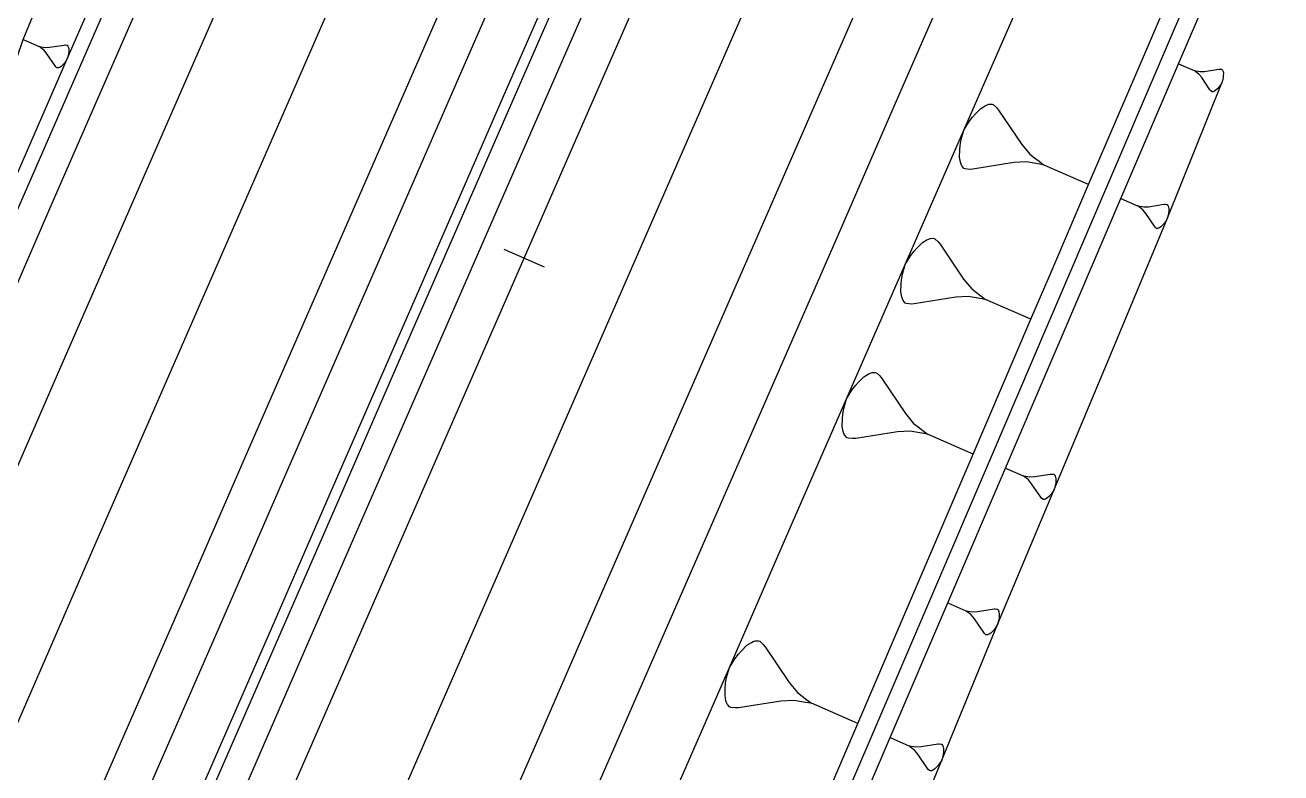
# Model space of a CAD drawing. Extents: x 386614 to 387594, y 803230 to 804419.
# Drawn here: x 387165.04 to 387207.87, y 803827.11 to 803852.62 of the extents above; entities that cross this region are included whole.
import ezdxf

# ---------------------------------------------------------------- set-up
doc = ezdxf.new("R2010")
doc.units = 0
doc.layers.get('0').update_dxf_attribs({"linetype": 'CONTINUOUS'})

msp = doc.modelspace()

# ---------------------------------------------------------------- linework, layer by layer
at = {"color": 7}
for p, q in [((387164.976, 803852.1227), (387165.5178, 803851.8863)), ((387165.5178, 803851.8863), (387165.5864, 803851.8748)), ((387165.5729, 803851.8438), (387165.5178, 803851.8863)), ((387165.6281, 803851.8013), (387165.5729, 803851.8438)), ((387165.5864, 803851.8748), (387165.6551, 803851.8632)), ((387165.6833, 803851.7588), (387165.6281, 803851.8013)), ((387165.6551, 803851.8632), (387165.7238, 803851.8517)), ((387165.7238, 803851.8517), (387165.8746, 803851.8596)), ((387165.8746, 803851.8596), (387166.3697, 803851.9384)), ((387166.3697, 803851.9384), (387166.4074, 803851.9404)), ((387166.4074, 803851.9404), (387166.4606, 803851.9356)), ((387166.4606, 803851.9356), (387166.4761, 803851.9289)), ((387166.4761, 803851.9289), (387166.5003, 803851.8999)), ((387166.5003, 803851.8999), (387166.509, 803851.8777)), ((387166.509, 803851.8777), (387166.5177, 803851.8554)), ((387166.5177, 803851.8554), (387166.5284, 803851.7955)), ((387166.5284, 803851.7955), (387166.5256, 803851.7046)), ((387165.7801, 803851.6429), (387165.6833, 803851.7588)), ((387166.059, 803851.2264), (387165.7801, 803851.6429)), ((387166.4148, 803851.366), (387166.3723, 803851.3108)), ((387166.4775, 803851.4676), (387166.4148, 803851.366)), ((387166.5093, 803851.5827), (387166.4775, 803851.4676)), ((387166.5209, 803851.6514), (387166.5093, 803851.5827)), ((387166.5256, 803851.7046), (387166.5209, 803851.6514)), ((387166.0833, 803851.1974), (387166.059, 803851.2264)), ((387166.1229, 803851.1616), (387166.0833, 803851.1974)), ((387166.1384, 803851.1549), (387166.1229, 803851.1616)), ((387166.1761, 803851.1569), (387166.1384, 803851.1549)), ((387166.1984, 803851.1656), (387166.1761, 803851.1569)), ((387166.2206, 803851.1743), (387166.1984, 803851.1656)), ((387166.2718, 803851.2072), (387166.2206, 803851.1743)), ((387166.3365, 803851.2711), (387166.2718, 803851.2072)), ((387166.3723, 803851.3108), (387166.3365, 803851.2711)), ((387204.3822, 803851.2968), (387204.9152, 803851.0643)), ((387204.9152, 803851.0643), (387204.9828, 803851.053)), ((387204.9695, 803851.0225), (387204.9152, 803851.0643)), ((387205.0237, 803850.9807), (387204.9695, 803851.0225)), ((387204.9828, 803851.053), (387205.0503, 803851.0416)), ((387205.078, 803850.9389), (387205.0237, 803850.9807)), ((387205.0503, 803851.0416), (387205.1179, 803851.0303)), ((387205.1733, 803850.8249), (387205.078, 803850.9389)), ((387205.1179, 803851.0303), (387205.2663, 803851.038)), ((387205.2663, 803851.038), (387205.7532, 803851.1156)), ((387205.7532, 803851.1156), (387205.7903, 803851.1175)), ((387205.7903, 803851.1175), (387205.8427, 803851.1128)), ((387205.8427, 803851.1128), (387205.8579, 803851.1062)), ((387205.8579, 803851.1062), (387205.8817, 803851.0777)), ((387205.8817, 803851.0777), (387205.8903, 803851.0558)), ((387205.8903, 803851.0558), (387205.8989, 803851.0339)), ((387205.8989, 803851.0339), (387205.9094, 803850.975)), ((387205.9094, 803850.975), (387205.9066, 803850.8856)), ((387205.4477, 803850.4151), (387205.1733, 803850.8249)), ((387205.7558, 803850.4982), (387205.7206, 803850.4592)), ((387205.7976, 803850.5525), (387205.7558, 803850.4982)), ((387205.8593, 803850.6524), (387205.7976, 803850.5525)), ((387205.8906, 803850.7657), (387205.8593, 803850.6524)), ((387205.9019, 803850.8332), (387205.8906, 803850.7657)), ((387205.9066, 803850.8856), (387205.9019, 803850.8332)), ((387205.4715, 803850.3866), (387205.4477, 803850.4151)), ((387205.5105, 803850.3515), (387205.4715, 803850.3866)), ((387205.5257, 803850.3448), (387205.5105, 803850.3515)), ((387205.5628, 803850.3468), (387205.5257, 803850.3448)), ((387205.5847, 803850.3554), (387205.5628, 803850.3468)), ((387205.6066, 803850.3639), (387205.5847, 803850.3554)), ((387205.657, 803850.3963), (387205.6066, 803850.3639)), ((387205.7206, 803850.4592), (387205.657, 803850.3963)), ((387197.4566, 803849.5945), (387197.6401, 803849.7757)), ((387197.6401, 803849.7757), (387197.7854, 803849.8691)), ((387197.7854, 803849.8691), (387197.8484, 803849.8938)), ((387197.8484, 803849.8938), (387197.9115, 803849.9186)), ((387197.9115, 803849.9186), (387198.0184, 803849.9242)), ((387198.0184, 803849.9242), (387198.0623, 803849.905)), ((387198.0623, 803849.905), (387198.1748, 803849.8037)), ((387198.1748, 803849.8037), (387198.2435, 803849.7215)), ((387198.2435, 803849.7215), (387199.0344, 803848.5405)), ((387197.0568, 803849.0375), (387197.2348, 803849.3256)), ((387197.2348, 803849.3256), (387197.3553, 803849.482)), ((387197.3553, 803849.482), (387197.4566, 803849.5945)), ((387196.9667, 803848.711), (387197.0568, 803849.0375)), ((387196.9125, 803848.1077), (387196.9204, 803848.3655)), ((387196.9204, 803848.3655), (387196.934, 803848.5163)), ((387196.934, 803848.5163), (387196.9667, 803848.711)), ((387199.0344, 803848.5405), (387199.309, 803848.2117)), ((387196.9428, 803847.9377), (387196.9125, 803848.1077)), ((387196.9676, 803847.8747), (387196.9428, 803847.9377)), ((387198.7664, 803847.9259), (387197.3626, 803847.7024)), ((387199.1941, 803847.9483), (387198.7664, 803847.9259)), ((387199.3888, 803847.9156), (387199.1941, 803847.9483)), ((387199.309, 803848.2117), (387199.4654, 803848.0912)), ((387199.5835, 803847.8829), (387199.3888, 803847.9156)), ((387199.4654, 803848.0912), (387199.6218, 803847.9707)), ((387199.6218, 803847.9707), (387199.7783, 803847.8502)), ((387196.9923, 803847.8117), (387196.9676, 803847.8747)), ((387197.061, 803847.7295), (387196.9923, 803847.8117)), ((387197.1049, 803847.7103), (387197.061, 803847.7295)), ((387197.2557, 803847.6968), (387197.1049, 803847.7103)), ((387197.3626, 803847.7024), (387197.2557, 803847.6968)), ((387199.7783, 803847.8502), (387199.5835, 803847.8829)), ((387200, 803847.7535), (387199.7783, 803847.8502)), ((387201.3146, 803847.18), (387200, 803847.7535)), ((387202.4145, 803846.7002), (387202.9852, 803846.4512)), ((387202.9852, 803846.4512), (387203.0576, 803846.439)), ((387203.0434, 803846.4064), (387202.9852, 803846.4512)), ((387203.1015, 803846.3616), (387203.0434, 803846.4064)), ((387203.0576, 803846.439), (387203.1299, 803846.4269)), ((387203.1596, 803846.3169), (387203.1015, 803846.3616)), ((387203.1299, 803846.4269), (387203.2023, 803846.4147)), ((387203.2616, 803846.1947), (387203.1596, 803846.3169)), ((387203.2023, 803846.4147), (387203.3612, 803846.423)), ((387203.3612, 803846.423), (387203.8828, 803846.5061)), ((387203.8828, 803846.5061), (387203.9225, 803846.5082)), ((387203.9225, 803846.5082), (387203.9785, 803846.5032)), ((387203.9785, 803846.5032), (387203.9948, 803846.496)), ((387203.9948, 803846.496), (387204.0203, 803846.4655)), ((387204.0203, 803846.4655), (387204.0295, 803846.4421)), ((387204.0295, 803846.4421), (387204.0387, 803846.4187)), ((387204.042, 803846.2037), (387204.0299, 803846.1313)), ((387204.0387, 803846.4187), (387204.05, 803846.3555)), ((387204.047, 803846.2597), (387204.042, 803846.2037)), ((387204.05, 803846.3555), (387204.047, 803846.2597)), ((387203.5555, 803845.7559), (387203.2616, 803846.1947)), ((387203.8478, 803845.8031), (387203.7796, 803845.7358)), ((387203.8855, 803845.8449), (387203.8478, 803845.8031)), ((387203.9302, 803845.903), (387203.8855, 803845.8449)), ((387203.9964, 803846.0101), (387203.9302, 803845.903)), ((387204.0299, 803846.1313), (387203.9964, 803846.0101)), ((387195.855, 803845.3173), (387195.9185, 803845.3422)), ((387195.9185, 803845.3422), (387196.0262, 803845.3478)), ((387196.0262, 803845.3478), (387196.0704, 803845.3286)), ((387203.581, 803845.7254), (387203.5555, 803845.7559)), ((387203.6228, 803845.6877), (387203.581, 803845.7254)), ((387203.6391, 803845.6806), (387203.6228, 803845.6877)), ((387203.6788, 803845.6827), (387203.6391, 803845.6806)), ((387203.7023, 803845.6919), (387203.6788, 803845.6827)), ((387203.7257, 803845.7011), (387203.7023, 803845.6919)), ((387203.7796, 803845.7358), (387203.7257, 803845.7011)), ((387195.3582, 803844.9024), (387195.4603, 803845.0158)), ((387195.4603, 803845.0158), (387195.6452, 803845.1983)), ((387195.6452, 803845.1983), (387195.7915, 803845.2924)), ((387195.7915, 803845.2924), (387195.855, 803845.3173)), ((387196.0704, 803845.3286), (387196.1838, 803845.2265)), ((387196.1838, 803845.2265), (387196.253, 803845.1437)), ((387196.253, 803845.1437), (387197.0498, 803843.9539)), ((387195.0576, 803844.4546), (387195.2368, 803844.7448)), ((387195.2368, 803844.7448), (387195.3582, 803844.9024)), ((387194.9338, 803843.9296), (387194.9667, 803844.1257)), ((387194.9667, 803844.1257), (387195.0576, 803844.4546)), ((387194.9121, 803843.518), (387194.9201, 803843.7776)), ((387194.9201, 803843.7776), (387194.9338, 803843.9296)), ((387197.0498, 803843.9539), (387197.3264, 803843.6227)), ((387194.9427, 803843.3467), (387194.9121, 803843.518)), ((387194.9676, 803843.2832), (387194.9427, 803843.3467)), ((387194.9925, 803843.2197), (387194.9676, 803843.2832)), ((387195.0617, 803843.1369), (387194.9925, 803843.2197)), ((387196.7797, 803843.3348), (387195.3656, 803843.1096)), ((387197.2106, 803843.3574), (387196.7797, 803843.3348)), ((387197.4068, 803843.3244), (387197.2106, 803843.3574)), ((387197.3264, 803843.6227), (387197.484, 803843.5013)), ((387197.603, 803843.2915), (387197.4068, 803843.3244)), ((387197.484, 803843.5013), (387197.6415, 803843.3799)), ((387197.7991, 803843.2586), (387197.603, 803843.2915)), ((387197.6415, 803843.3799), (387197.7991, 803843.2586)), ((387199.3468, 803842.5834), (387197.7991, 803843.2586)), ((387195.1059, 803843.1176), (387195.0617, 803843.1369)), ((387195.2579, 803843.104), (387195.1059, 803843.1176)), ((387195.3656, 803843.1096), (387195.2579, 803843.104)), ((387193.6502, 803840.6209), (387193.7976, 803840.7156)), ((387193.7976, 803840.7156), (387193.8616, 803840.7407)), ((387193.8616, 803840.7407), (387193.9255, 803840.7658)), ((387193.9255, 803840.7658), (387194.034, 803840.7715)), ((387194.034, 803840.7715), (387194.0786, 803840.7521)), ((387194.0786, 803840.7521), (387194.1928, 803840.6493)), ((387194.1928, 803840.6493), (387194.2624, 803840.5658)), ((387193.2388, 803840.1641), (387193.3611, 803840.3228)), ((387193.3611, 803840.3228), (387193.4639, 803840.437)), ((387193.4639, 803840.437), (387193.6502, 803840.6209)), ((387194.2624, 803840.5658), (387195.0651, 803839.3673)), ((387192.9668, 803839.5405), (387193.0583, 803839.8717)), ((387193.0583, 803839.8717), (387193.2388, 803840.1641)), ((387192.9198, 803839.1898), (387192.9336, 803839.3428)), ((387192.9336, 803839.3428), (387192.9668, 803839.5405)), ((387195.0651, 803839.3673), (387195.3437, 803839.0337)), ((387192.9118, 803838.9282), (387192.9198, 803839.1898)), ((387192.9426, 803838.7557), (387192.9118, 803838.9282)), ((387195.3437, 803839.0337), (387195.5025, 803838.9114)), ((387192.9677, 803838.6917), (387192.9426, 803838.7557)), ((387192.9928, 803838.6277), (387192.9677, 803838.6917)), ((387193.0624, 803838.5443), (387192.9928, 803838.6277)), ((387193.107, 803838.5249), (387193.0624, 803838.5443)), ((387193.26, 803838.5112), (387193.107, 803838.5249)), ((387193.3686, 803838.5168), (387193.26, 803838.5112)), ((387194.7931, 803838.7437), (387193.3686, 803838.5168)), ((387195.2272, 803838.7664), (387194.7931, 803838.7437)), ((387195.4248, 803838.7333), (387195.2272, 803838.7664)), ((387195.6224, 803838.7001), (387195.4248, 803838.7333)), ((387195.5025, 803838.9114), (387195.6612, 803838.7892)), ((387195.82, 803838.6669), (387195.6224, 803838.7001)), ((387195.6612, 803838.7892), (387195.82, 803838.6669)), ((387197.379, 803837.9868), (387195.82, 803838.6669)), ((387198.4789, 803837.5069), (387199.0789, 803837.2452)), ((387199.0789, 803837.2452), (387199.1549, 803837.2324)), ((387199.1399, 803837.1981), (387199.0789, 803837.2452)), ((387199.1549, 803837.2324), (387199.231, 803837.2196)), ((387199.231, 803837.2196), (387199.307, 803837.2069)), ((387199.307, 803837.2069), (387199.474, 803837.2156)), ((387199.474, 803837.2156), (387200, 803837.2994)), ((387200, 803837.2994), (387200.0222, 803837.3029)), ((387200.0222, 803837.3029), (387200.064, 803837.3051)), ((387200.064, 803837.3051), (387200.1229, 803837.2998)), ((387200.1229, 803837.2998), (387200.14, 803837.2923)), ((387200.14, 803837.2923), (387200.1668, 803837.2602)), ((387200.1668, 803837.2602), (387200.1765, 803837.2356)), ((387200.1765, 803837.2356), (387200.1862, 803837.211)), ((387200.1862, 803837.211), (387200.198, 803837.1446)), ((387199.201, 803837.1511), (387199.1399, 803837.1981)), ((387199.2621, 803837.104), (387199.201, 803837.1511)), ((387199.3693, 803836.9756), (387199.2621, 803837.104)), ((387199.6782, 803836.5144), (387199.3693, 803836.9756)), ((387200.1416, 803836.7815), (387200.0722, 803836.669)), ((387200.1769, 803836.909), (387200.1416, 803836.7815)), ((387200.1896, 803836.9851), (387200.1769, 803836.909)), ((387200.1949, 803837.044), (387200.1896, 803836.9851)), ((387200.198, 803837.1446), (387200.1949, 803837.044)), ((387199.705, 803836.4823), (387199.6782, 803836.5144)), ((387199.749, 803836.4427), (387199.705, 803836.4823)), ((387199.7661, 803836.4353), (387199.749, 803836.4427)), ((387199.8079, 803836.4374), (387199.7661, 803836.4353)), ((387199.8325, 803836.4471), (387199.8079, 803836.4374)), ((387199.8571, 803836.4568), (387199.8325, 803836.4471)), ((387199.9139, 803836.4932), (387199.8571, 803836.4568)), ((387199.9855, 803836.564), (387199.9139, 803836.4932)), ((387200, 803836.5801), (387199.9855, 803836.564)), ((387200.0251, 803836.6079), (387200, 803836.5801)), ((387200.0722, 803836.669), (387200.0251, 803836.6079)), ((387196.5111, 803832.9103), (387197.1235, 803832.6431)), ((387197.1859, 803832.5951), (387197.1235, 803832.6431)), ((387197.1235, 803832.6431), (387197.2012, 803832.6301)), ((387197.2483, 803832.5471), (387197.1859, 803832.5951)), ((387197.2012, 803832.6301), (387197.2788, 803832.617)), ((387197.3106, 803832.499), (387197.2483, 803832.5471)), ((387197.2788, 803832.617), (387197.3564, 803832.604)), ((387197.4201, 803832.368), (387197.3106, 803832.499)), ((387197.3564, 803832.604), (387197.5269, 803832.6129)), ((387197.5269, 803832.6129), (387198.0865, 803832.7021)), ((387198.0865, 803832.7021), (387198.1291, 803832.7043)), ((387198.1291, 803832.7043), (387198.1893, 803832.6989)), ((387198.1893, 803832.6989), (387198.2068, 803832.6913)), ((387198.2068, 803832.6913), (387198.2341, 803832.6585)), ((387198.2341, 803832.6585), (387198.244, 803832.6334)), ((387198.244, 803832.6334), (387198.2538, 803832.6082)), ((387198.2538, 803832.6082), (387198.2659, 803832.5405)), ((387198.2659, 803832.5405), (387198.2628, 803832.4377)), ((387197.7354, 803831.8972), (387197.4201, 803832.368)), ((387198.2084, 803832.1698), (387198.1375, 803832.055)), ((387198.2443, 803832.3), (387198.2084, 803832.1698)), ((387198.2574, 803832.3776), (387198.2443, 803832.3)), ((387198.2628, 803832.4377), (387198.2574, 803832.3776)), ((387197.7627, 803831.8644), (387197.7354, 803831.8972)), ((387197.8076, 803831.824), (387197.7627, 803831.8644)), ((387197.8251, 803831.8164), (387197.8076, 803831.824)), ((387197.8677, 803831.8186), (387197.8251, 803831.8164)), ((387197.8928, 803831.8285), (387197.8677, 803831.8186)), ((387197.918, 803831.8383), (387197.8928, 803831.8285)), ((387197.9759, 803831.8756), (387197.918, 803831.8383)), ((387198.049, 803831.9478), (387197.9759, 803831.8756)), ((387198.0894, 803831.9926), (387198.049, 803831.9478)), ((387198.1375, 803832.055), (387198.0894, 803831.9926)), ((387189.3669, 803831.1636), (387189.4713, 803831.2795)), ((387189.4713, 803831.2795), (387189.6602, 803831.466)), ((387189.6602, 803831.466), (387189.8098, 803831.5622)), ((387189.8098, 803831.5622), (387189.8747, 803831.5876)), ((387189.8747, 803831.5876), (387189.9396, 803831.6131)), ((387189.9396, 803831.6131), (387190.0497, 803831.6189)), ((387190.0497, 803831.6189), (387190.0949, 803831.5992)), ((387190.0949, 803831.5992), (387190.2108, 803831.4948)), ((387190.2108, 803831.4948), (387190.2814, 803831.4102)), ((387190.2814, 803831.4102), (387191.0958, 803830.1942)), ((387189.0597, 803830.7059), (387189.2429, 803831.0026)), ((387189.2429, 803831.0026), (387189.3669, 803831.1636)), ((387188.9332, 803830.1694), (387188.9669, 803830.3699)), ((387188.9669, 803830.3699), (387189.0597, 803830.7059)), ((387188.911, 803829.7487), (387188.9192, 803830.0141)), ((387188.9192, 803830.0141), (387188.9332, 803830.1694)), ((387191.0958, 803830.1942), (387191.3785, 803829.8557)), ((387188.9423, 803829.5737), (387188.911, 803829.7487)), ((387188.9678, 803829.5087), (387188.9423, 803829.5737)), ((387188.9932, 803829.4438), (387188.9678, 803829.5087)), ((387190.8198, 803829.5615), (387189.3745, 803829.3313)), ((387191.2602, 803829.5846), (387190.8198, 803829.5615)), ((387191.4607, 803829.5509), (387191.2602, 803829.5846)), ((387191.3785, 803829.8557), (387191.5396, 803829.7317)), ((387191.6612, 803829.5172), (387191.4607, 803829.5509)), ((387191.5396, 803829.7317), (387191.7006, 803829.6076)), ((387191.8617, 803829.4835), (387191.6612, 803829.5172)), ((387191.7006, 803829.6076), (387191.8617, 803829.4835)), ((387189.0639, 803829.3592), (387188.9932, 803829.4438)), ((387189.1091, 803829.3395), (387189.0639, 803829.3592)), ((387189.2644, 803829.3255), (387189.1091, 803829.3395)), ((387189.3745, 803829.3313), (387189.2644, 803829.3255)), ((387193.4434, 803828.7935), (387191.8617, 803829.4835)), ((387194.5433, 803828.3137), (387195.1783, 803828.0367)), ((387195.1783, 803828.0367), (387195.2587, 803828.0232)), ((387195.2429, 803827.9869), (387195.1783, 803828.0367)), ((387195.3076, 803827.9371), (387195.2429, 803827.9869)), ((387195.2587, 803828.0232), (387195.3392, 803828.0096)), ((387195.3722, 803827.8873), (387195.3076, 803827.9371)), ((387195.3392, 803828.0096), (387195.4197, 803827.9961)), ((387195.4857, 803827.7514), (387195.3722, 803827.8873)), ((387195.4197, 803827.9961), (387195.5965, 803828.0054)), ((387195.5965, 803828.0054), (387196.1766, 803828.0978)), ((387196.1766, 803828.0978), (387196.2208, 803828.1001)), ((387196.2208, 803828.1001), (387196.2831, 803828.0945)), ((387196.2831, 803828.0945), (387196.3013, 803828.0866)), ((387196.3013, 803828.0866), (387196.3296, 803828.0526)), ((387196.3296, 803828.0526), (387196.3399, 803828.0266)), ((387196.3399, 803828.0266), (387196.3501, 803828.0005)), ((387196.3501, 803828.0005), (387196.3626, 803827.9303)), ((387196.3593, 803827.8237), (387196.3537, 803827.7614)), ((387196.3626, 803827.9303), (387196.3593, 803827.8237)), ((387195.8126, 803827.2633), (387195.4857, 803827.7514)), ((387196.1796, 803827.3623), (387196.1378, 803827.3158)), ((387196.2294, 803827.4269), (387196.1796, 803827.3623)), ((387196.303, 803827.546), (387196.2294, 803827.4269)), ((387196.3402, 803827.6809), (387196.303, 803827.546)), ((387196.3537, 803827.7614), (387196.3402, 803827.6809)), ((387195.8409, 803827.2293), (387195.8126, 803827.2633)), ((387195.8874, 803827.1875), (387195.8409, 803827.2293)), ((387195.9056, 803827.1795), (387195.8874, 803827.1875)), ((387195.9498, 803827.1819), (387195.9056, 803827.1795)), ((387195.9758, 803827.1921), (387195.9498, 803827.1819)), ((387196.0019, 803827.2023), (387195.9758, 803827.1921)), ((387196.0619, 803827.2409), (387196.0019, 803827.2023)), ((387196.1378, 803827.3158), (387196.0619, 803827.2409))]:
    msp.add_line(p, q, dxfattribs=at)
at = {"color": 3}
msp.add_line((387181.3719, 803844.9699), (387182.7468, 803844.3701), dxfattribs=at)
at = {"color": 7, "linetype": 'CONTINUOUS'}
for points in [[(387148.3887, 803800), (387150.1509, 803804.0393), (387152.1502, 803808.6222), (387154.1495, 803813.2051), (387156.1488, 803817.788), (387157.7446, 803821.4459), (387158.1481, 803822.3709), (387160.1474, 803826.9537), (387162.1467, 803831.5366), (387164.146, 803836.1195), (387166.1452, 803840.7024), (387168.1445, 803845.2853), (387170.1438, 803849.8682), (387172.1431, 803854.451), (387174.1424, 803859.0339), (387176.1417, 803863.6168), (387178.141, 803868.1997), (387180.1403, 803872.7826), (387182.1396, 803877.3655), (387184.1389, 803881.9483), (387186.1382, 803886.5312), (387188.1375, 803891.1141), (387190.1368, 803895.697), (387192.014, 803900)], [(387158.479, 803833.1366), (387160.1033, 803837.8831), (387161.7275, 803842.6296), (387163.3517, 803847.3762), (387164.976, 803852.1227), (387166.8823, 803856.7461), (387168.7886, 803861.3695), (387170.695, 803865.993), (387172.6013, 803870.6164), (387174.5076, 803875.2399), (387176.4139, 803879.8633), (387178.3203, 803884.4867), (387180.2266, 803889.1102), (387182.1329, 803893.7336), (387183.3388, 803896.6694), (387184.0331, 803898.3597), (387184.7024, 803900)], [(387163.3554, 803825.5542), (387165.3547, 803830.1371), (387167.354, 803834.72), (387169.3533, 803839.3029), (387171.3526, 803843.8858), (387173.3519, 803848.4687), (387175.3512, 803853.0515), (387177.3504, 803857.6344), (387179.3497, 803862.2173), (387181.349, 803866.8002), (387183.3483, 803871.3831), (387185.3476, 803875.966), (387187.3469, 803880.5488), (387189.3462, 803885.1317), (387191.3455, 803889.7146), (387192.6143, 803892.6229), (387193.3448, 803894.2975), (387195.3441, 803898.8804), (387195.8325, 803900)], [(387166.5634, 803824.1547), (387168.5627, 803828.7376), (387170.562, 803833.3205), (387172.5613, 803837.9034), (387174.5606, 803842.4863), (387176.5599, 803847.0691), (387178.5592, 803851.652), (387180.5585, 803856.2349), (387182.5578, 803860.8178), (387184.5571, 803865.4007), (387186.5563, 803869.9836), (387188.5556, 803874.5665), (387190.5549, 803879.1493), (387192.5542, 803883.7322), (387194.5535, 803888.3151), (387195.8223, 803891.2234), (387196.5528, 803892.898), (387198.5521, 803897.4809), (387199.6511, 803900)], [(387200, 803842.5847), (387201.8645, 803846.9401), (387203.8323, 803851.5367), (387205.8001, 803856.1334), (387207.7679, 803860.73), (387209.7356, 803865.3266), (387211.7034, 803869.9233), (387213.6712, 803874.5199), (387215.639, 803879.1165), (387216.8811, 803882.0364), (387217.5963, 803883.7177), (387219.5356, 803888.3268), (387221.4749, 803892.9358), (387223.4142, 803897.5449), (387224.4472, 803900)], [(387200, 803844.1093), (387201.3146, 803847.18), (387203.2823, 803851.7766), (387205.2501, 803856.3733), (387207.2179, 803860.9699), (387209.1857, 803865.5665), (387211.1535, 803870.1632), (387213.1212, 803874.7598), (387215.089, 803879.3564), (387216.3312, 803882.2763), (387217.0464, 803883.9576), (387218.9857, 803888.5667), (387220.9249, 803893.1757), (387222.8642, 803897.7848), (387223.7963, 803900)], [(387162.5719, 803800), (387164.0657, 803803.424), (387166.065, 803808.0069), (387168.0643, 803812.5898), (387169.6601, 803816.2478), (387170.0636, 803817.1727), (387172.0629, 803821.7556), (387174.0622, 803826.3385), (387176.0615, 803830.9213), (387178.0607, 803835.5042), (387180.06, 803840.0871), (387182.0593, 803844.67), (387184.0586, 803849.2529), (387186.0579, 803853.8358), (387188.0572, 803858.4186), (387190.0565, 803863.0015), (387192.0558, 803867.5844), (387194.0551, 803872.1673), (387196.0544, 803876.7502), (387198.0537, 803881.3331), (387200, 803885.7945)], [(387166.3905, 803800), (387167.2737, 803802.0245), (387167.8759, 803803.4049), (387169.273, 803806.6074), (387171.2723, 803811.1903), (387172.8681, 803814.8483), (387173.2716, 803815.7732), (387175.2709, 803820.3561), (387177.2702, 803824.939), (387179.2695, 803829.5218), (387181.2688, 803834.1047), (387183.2681, 803838.6876), (387185.2674, 803843.2705), (387187.2666, 803847.8534), (387189.2659, 803852.4363), (387191.2652, 803857.0191), (387193.2645, 803861.602), (387195.2638, 803866.1849), (387197.2631, 803870.7678), (387199.2624, 803875.3507), (387200, 803877.0414)], [(387170.2091, 803800), (387170.4817, 803800.625), (387172.481, 803805.2079), (387174.4803, 803809.7908), (387176.0761, 803813.4488), (387176.4796, 803814.3737), (387178.4789, 803818.9566), (387180.4782, 803823.5394), (387182.4775, 803828.1223), (387184.4768, 803832.7052), (387186.4761, 803837.2881), (387188.4754, 803841.871), (387190.4747, 803846.4539), (387192.474, 803851.0368), (387194.4733, 803855.6196), (387196.4725, 803860.2025), (387198.4718, 803864.7854), (387200, 803868.2883)], [(387200, 803836.4436), (387200.1416, 803836.7815), (387202.0749, 803841.3932), (387203.9964, 803846.0101), (387205.8593, 803850.6524)], [(387181.1226, 803800), (387181.6466, 803801.2094), (387183.6065, 803805.8095), (387185.1752, 803809.4793), (387185.5723, 803810.407), (387187.5401, 803815.0036), (387189.5079, 803819.6002), (387191.4757, 803824.1969), (387193.4434, 803828.7935), (387195.4112, 803833.3901), (387197.379, 803837.9868), (387199.3468, 803842.5834), (387200, 803844.1093)], [(387181.7765, 803800), (387182.1966, 803800.9695), (387184.1564, 803805.5696), (387185.7251, 803809.2393), (387186.1223, 803810.167), (387188.0901, 803814.7637), (387190.0578, 803819.3603), (387192.0256, 803823.9569), (387193.9934, 803828.5536), (387195.9612, 803833.1502), (387197.929, 803837.7468), (387199.8967, 803842.3435), (387200, 803842.5847)], [(387184.0635, 803800), (387184.1195, 803800.1306), (387186.0135, 803804.7594), (387187.4983, 803808.4658), (387187.8742, 803809.4028), (387190.0976, 803813.8879), (387192.5575, 803818.2698), (387194.4118, 803822.916), (387196.303, 803827.546), (387198.2084, 803832.1698), (387200, 803836.4436)]]:
    msp.add_lwpolyline(points, dxfattribs=at)
at = {"color": 1, "linetype": 'CONTINUOUS'}
for points in [[(387153.5652, 803824.3702), (387155.5645, 803828.953), (387158.4804, 803833.1361), (387160.4796, 803837.7189), (387162.4789, 803842.3018), (387164.4782, 803846.8847), (387166.4775, 803851.4676), (387168.4768, 803856.0505), (387170.4761, 803860.6334), (387172.4754, 803865.2162), (387174.4747, 803869.7991), (387176.474, 803874.382), (387178.4733, 803878.9649), (387180.4726, 803883.5478), (387182.4719, 803888.1307), (387184.4712, 803892.7135), (387185.7399, 803895.6218), (387186.4705, 803897.2964), (387187.6499, 803900)], [(387158.9386, 803832.9361), (387160.9379, 803837.519), (387162.9372, 803842.1019), (387164.9365, 803846.6848), (387166.9358, 803851.2677), (387168.9351, 803855.8505), (387170.9344, 803860.4334), (387172.9337, 803865.0163), (387174.933, 803869.5992), (387176.9323, 803874.1821), (387178.9316, 803878.765), (387180.9309, 803883.3479), (387182.9302, 803887.9307), (387184.9295, 803892.5136), (387186.1982, 803895.4219), (387186.9288, 803897.0965), (387188.1954, 803900)], [(387200, 803841.0601), (387200.4467, 803842.1036), (387202.4145, 803846.7002), (387204.3822, 803851.2968), (387206.35, 803855.8934), (387208.3178, 803860.4901), (387210.2856, 803865.0867), (387212.2534, 803869.6833), (387214.2211, 803874.28), (387216.1889, 803878.8766), (387217.4311, 803881.7965), (387218.1463, 803883.4778), (387220.0856, 803888.0868), (387222.0248, 803892.6959), (387223.9641, 803897.305), (387225.0981, 803900)], [(387169.7714, 803822.7552), (387171.7707, 803827.3381), (387173.77, 803831.921), (387175.7693, 803836.5039), (387177.7686, 803841.0868), (387179.7679, 803845.6696), (387181.7672, 803850.2525), (387183.7665, 803854.8354), (387185.7658, 803859.4183), (387187.7651, 803864.0012), (387189.7644, 803868.5841), (387191.7637, 803873.1669), (387193.763, 803877.7498), (387195.7622, 803882.3327), (387197.7615, 803886.9156), (387198.0306, 803887.5325), (387198.572, 803890.0238), (387198.9676, 803891.8445), (387199.1134, 803892.5152), (387200, 803894.5476)], [(387159.4625, 803800), (387161.4534, 803804.5636), (387162.0556, 803805.944), (387163.4527, 803809.1465), (387165.452, 803813.7294), (387167.0478, 803817.3874), (387167.4513, 803818.3123), (387169.4506, 803822.8952), (387171.4499, 803827.4781), (387173.4492, 803832.0609), (387175.4485, 803836.6438), (387177.4478, 803841.2267), (387179.4471, 803845.8096), (387181.4464, 803850.3925), (387183.4457, 803854.9754), (387185.445, 803859.5582), (387187.4443, 803864.1411), (387189.4436, 803868.724), (387191.4429, 803873.3069), (387193.4421, 803877.8898), (387195.4414, 803882.4727), (387197.4407, 803887.0555), (387198.7095, 803889.9638)], [(387175.6641, 803800), (387175.6668, 803800.0061), (387177.0639, 803803.2086), (387179.0632, 803807.7915), (387180.659, 803811.4495), (387181.0625, 803812.3744), (387183.0618, 803816.9573), (387185.0611, 803821.5402), (387187.0604, 803826.123), (387189.0597, 803830.7059), (387191.059, 803835.2888), (387193.0583, 803839.8717), (387195.0576, 803844.4546), (387197.0568, 803849.0375), (387199.0561, 803853.6203), (387200, 803855.7839)], [(387182.4304, 803800), (387182.7465, 803800.7296), (387184.7064, 803805.3296), (387186.2751, 803808.9994), (387186.6722, 803809.9271), (387188.64, 803814.5238), (387190.6078, 803819.1204), (387192.5756, 803823.717), (387194.5433, 803828.3137), (387196.5111, 803832.9103), (387198.4789, 803837.5069), (387200, 803841.0601)]]:
    msp.add_lwpolyline(points, dxfattribs=at)
at = {"color": 2, "linetype": 'CONTINUOUS'}
for points in [[(387155.8566, 803823.3705), (387157.8559, 803827.9534), (387159.8552, 803832.5363), (387161.8545, 803837.1192), (387163.8538, 803841.702), (387165.8531, 803846.2849), (387167.8524, 803850.8678), (387169.8517, 803855.4507), (387171.851, 803860.0336), (387173.8503, 803864.6165), (387175.8496, 803869.1993), (387177.8489, 803873.7822), (387179.8482, 803878.3651), (387181.8475, 803882.948), (387183.8467, 803887.5309), (387185.846, 803892.1138), (387187.8453, 803896.6966), (387189.2864, 803900)], [(387167.9383, 803823.5549), (387169.9376, 803828.1378), (387171.9369, 803832.7207), (387173.9362, 803837.3036), (387175.9354, 803841.8865), (387177.9347, 803846.4694), (387179.934, 803851.0522), (387181.9333, 803855.6351), (387183.9326, 803860.218), (387185.9319, 803864.8009), (387187.9312, 803869.3838), (387189.9305, 803873.9667), (387191.9298, 803878.5495), (387193.9291, 803883.1324), (387195.9284, 803887.7153), (387197.9277, 803892.2982), (387199.927, 803896.8811), (387200, 803897.0485)], [(387160.9354, 803800), (387162.6908, 803804.0238), (387163.293, 803805.4042), (387164.6901, 803808.6067), (387166.6894, 803813.1896), (387168.2852, 803816.8476), (387168.6887, 803817.7725), (387170.688, 803822.3554), (387172.6873, 803826.9382), (387174.6866, 803831.5211), (387176.6859, 803836.104), (387178.6852, 803840.6869), (387180.6845, 803845.2698), (387182.6838, 803849.8527), (387184.6831, 803854.4356), (387186.6824, 803859.0184), (387188.6816, 803863.6013), (387190.6809, 803868.1842), (387192.6802, 803872.7671), (387194.6795, 803877.35), (387196.6788, 803881.9329), (387198.6781, 803886.5157), (387199.9469, 803889.424), (387200, 803889.5458)], [(387172.9366, 803800), (387174.7725, 803804.2083), (387176.7718, 803808.7912), (387178.3675, 803812.4491), (387178.771, 803813.374), (387180.7703, 803817.9569), (387182.7696, 803822.5398), (387184.7689, 803827.1227), (387186.7682, 803831.7056), (387188.7675, 803836.2885), (387190.7668, 803840.8713), (387192.7661, 803845.4542), (387194.7654, 803850.0371), (387196.7647, 803854.62), (387198.764, 803859.2029), (387200, 803862.0361)]]:
    msp.add_lwpolyline(points, dxfattribs=at)
at = {"color": 3, "linetype": 'CONTINUOUS'}
msp.add_lwpolyline([(387162.5719, 803800), (387164.0657, 803803.424), (387164.6679, 803804.8044), (387166.065, 803808.0069), (387168.0643, 803812.5898), (387169.6601, 803816.2478), (387170.0636, 803817.1727), (387172.0629, 803821.7556), (387174.0622, 803826.3385), (387176.0615, 803830.9213), (387178.0607, 803835.5042), (387180.06, 803840.0871), (387182.0593, 803844.67), (387184.0586, 803849.2529), (387186.0579, 803853.8358), (387188.0572, 803858.4186), (387190.0565, 803863.0015), (387192.0558, 803867.5844), (387194.0551, 803872.1673), (387196.0544, 803876.7502), (387198.0537, 803881.3331), (387200, 803885.7945)], dxfattribs=at)

doc.saveas('drawing.dxf')
